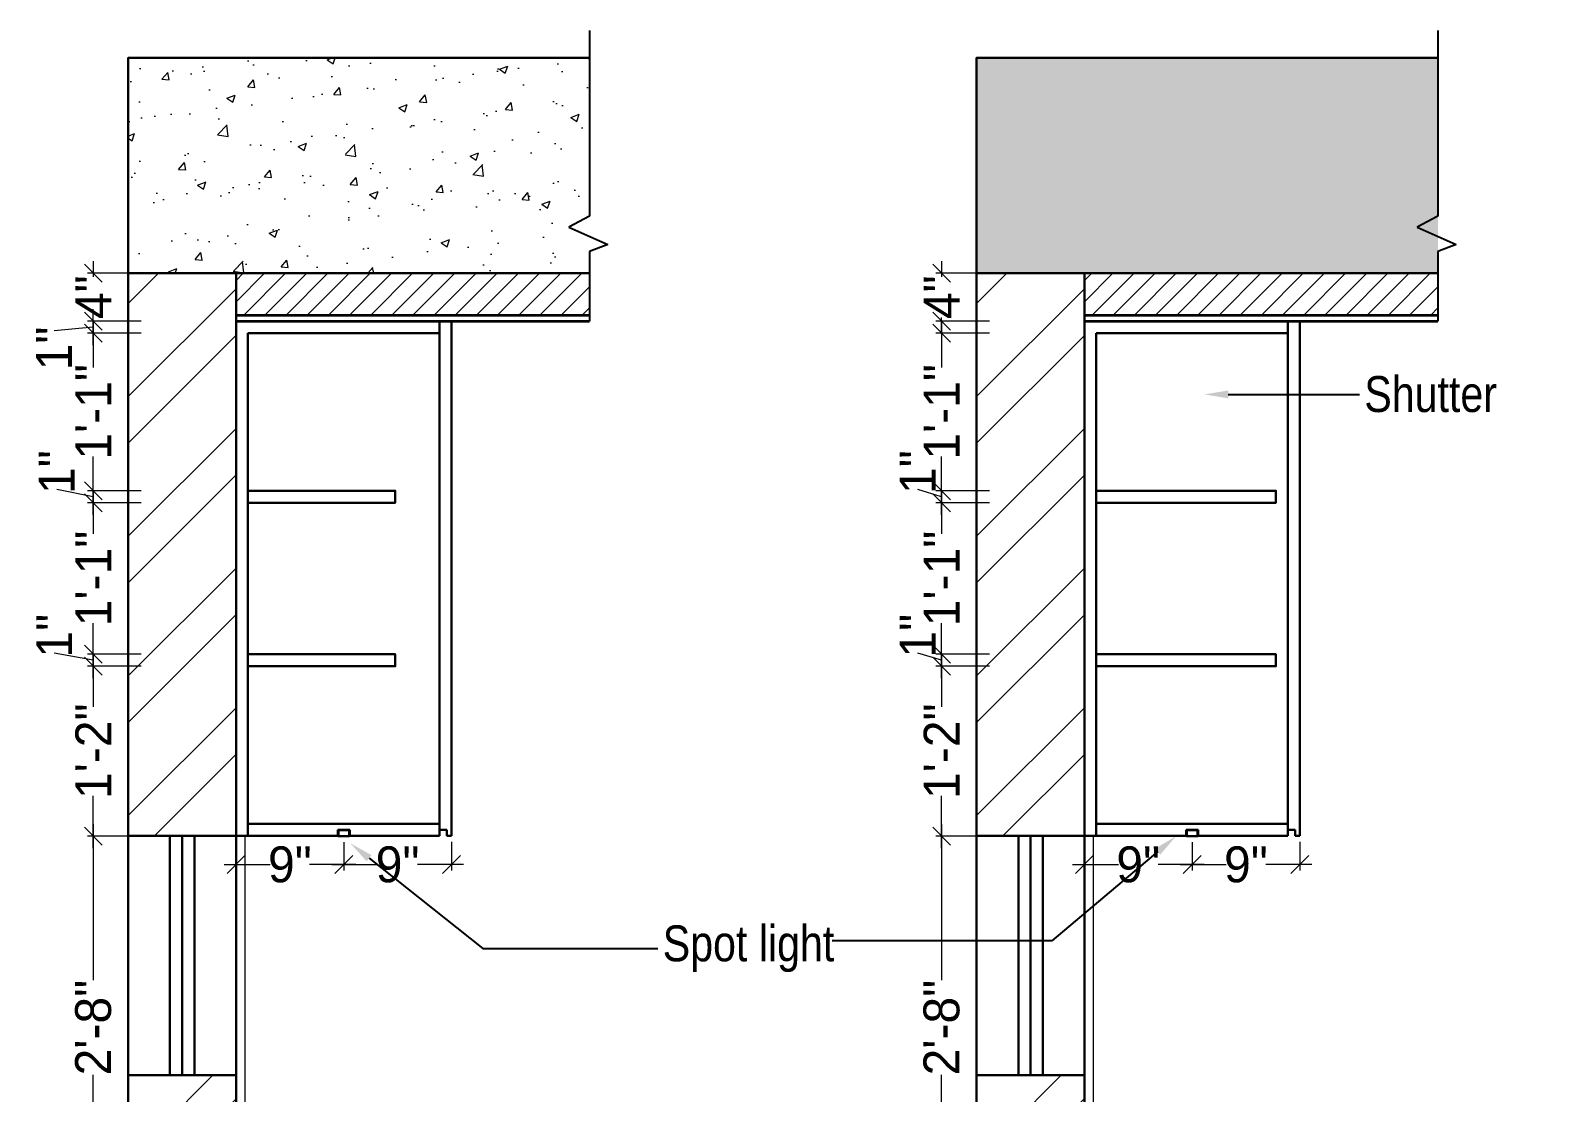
# Model space of a CAD drawing. Header units: millimetres. Extents: x 56222 to 3066687, y -650199 to -121287.
# Drawn here: x 139302.6 to 139429.8, y -185240.1 to -185151.4 of the extents above; entities that cross this region are included whole.
import ezdxf
from ezdxf import colors
from ezdxf.entities.mleader import LeaderData, LeaderLine
from ezdxf.math import Vec2, Vec3

# ---------------------------------------------------------------- set-up
doc = ezdxf.new("R2010")
doc.units = ezdxf.units.MM
doc.header["$MEASUREMENT"] = 0
doc.header["$PDMODE"] = 35
doc.linetypes.add('DASHED', pattern=[0.75, 0.5, -0.25])
doc.layers.get('Defpoints').update_dxf_attribs({"color": 220})
for name, color, linetype, lineweight in [('FURNITURE', 32, 'Continuous', 9), ('furniture dimensions', 1, 'DASHED', 0), ('GF FALSE CEILING', 6, 'Continuous', 35), ('hatch-wall', 8, 'Continuous', 9), ('SECTION ( SLAB PLine )', 104, 'Continuous', 30), ('Text', 7, 'Continuous', 15), ('wall', 7, 'Continuous', 30), ('XX~SLAB ( BEAM )~ ( DIM )', 7, 'Continuous', 9)]:
    doc.layers.add(name, color=color, linetype=linetype, lineweight=lineweight)
doc.styles.add('century g', font='GOTHIC.TTF')
doc.styles.add('style4', font='ARIALN.TTF')
doc.dimstyles.new('Archana', dxfattribs={"dimtxt": 2, "dimasz": 0.75, "dimexe": 0.5, "dimexo": 0.5, "dimgap": 0, "dimtad": 0, "dimzin": 0, "dimdsep": 46, "dimlunit": 4, "dimtxsty": 'century g', "dimblk": 'OBLIQUE', "dimcen": 0, "dimdle": 1, "dimclrd": 256, "dimclre": 256, "dimclrt": 256, "dimadec": 0, "dimazin": 0, "dimtfac": 1, "dimtofl": 0, "dimtmove": 1, "dimatfit": 3, "dimfxl": 1, "dimfxlon": 1, "dimtolj": 1, "dimtzin": 0, "dimlwd": -1, "dimlwe": -1, "dimarcsym": 0})

# ---------------------------------------------------------------- blocks, each defined once
blk = doc.blocks.new('_Oblique')
at = {"layer": 'wall', "color": 0, "lineweight": -2}
blk.add_line((-0.5, -0.5), (0.5, 0.5), dxfattribs=at)
blk = doc.blocks.new('*D635')
at = {"layer": 'Defpoints', "color": 0, "linetype": 'Continuous', "lineweight": 30, "transparency": 16777216}
for p in [(139328.76, -185218.72), (139337.76, -185218.69), (139328.76, -185221.09)]:
    blk.add_point(p, dxfattribs=at)
at = {"layer": 'furniture dimensions', "color": 5, "linetype": 'Continuous', "transparency": 16777216}
for p, q in [((139328.76, -185219.22), (139328.76, -185221.59)), ((139327.76, -185221.09), (139331.61, -185221.09)), ((139338.76, -185221.09), (139334.91, -185221.09))]:
    blk.add_line(p, q, dxfattribs=at)
at = {"layer": 'furniture dimensions', "color": 5, "linetype": 'ByBlock', "transparency": 16777216}
blk.add_line((139337.76, -185219.19), (139337.76, -185221.59), dxfattribs=at)
at = {"layer": 'furniture dimensions', "color": 5, "linetype": 'Continuous', "transparency": 16777216, "xscale": 1.5, "yscale": 1.5, "zscale": 1.5, "rotation": 180}
blk.add_blockref('_Oblique', (139328.76, -185221.09), dxfattribs=at)
at = {"layer": 'furniture dimensions', "color": 5, "linetype": 'Continuous', "transparency": 16777216, "xscale": 1.5, "yscale": 1.5, "zscale": 1.5}
blk.add_blockref('_Oblique', (139337.76, -185221.09), dxfattribs=at)
at = {"layer": 'furniture dimensions', "linetype": 'Continuous', "lineweight": 0, "transparency": 16777216, "insert": (139333.26, -185221.09), "char_height": 3, "attachment_point": 5, "style": 'century g'}
blk.add_mtext('\\A1;9"', dxfattribs=at)
blk = doc.blocks.new('*D636')
at = {"layer": 'Defpoints', "color": 0, "linetype": 'Continuous', "lineweight": 30, "transparency": 16777216}
for p in [(139319.76, -185218.72), (139328.76, -185218.72), (139319.76, -185221.09)]:
    blk.add_point(p, dxfattribs=at)
at = {"layer": 'furniture dimensions', "color": 5, "linetype": 'Continuous', "transparency": 16777216}
for p, q in [((139319.76, -185219.22), (139319.76, -185221.59)), ((139318.76, -185221.09), (139322.61, -185221.09)), ((139329.76, -185221.09), (139325.91, -185221.09))]:
    blk.add_line(p, q, dxfattribs=at)
at = {"layer": 'furniture dimensions', "color": 5, "linetype": 'ByBlock', "transparency": 16777216}
blk.add_line((139328.76, -185219.22), (139328.76, -185221.59), dxfattribs=at)
at = {"layer": 'furniture dimensions', "color": 5, "linetype": 'Continuous', "transparency": 16777216, "xscale": 1.5, "yscale": 1.5, "zscale": 1.5, "rotation": 180}
blk.add_blockref('_Oblique', (139319.76, -185221.09), dxfattribs=at)
at = {"layer": 'furniture dimensions', "color": 5, "linetype": 'Continuous', "transparency": 16777216, "xscale": 1.5, "yscale": 1.5, "zscale": 1.5}
blk.add_blockref('_Oblique', (139328.76, -185221.09), dxfattribs=at)
at = {"layer": 'furniture dimensions', "linetype": 'Continuous', "lineweight": 0, "transparency": 16777216, "insert": (139324.26, -185221.09), "char_height": 3, "attachment_point": 5, "style": 'century g'}
blk.add_mtext('\\A1;9"', dxfattribs=at)
blk = doc.blocks.new('*D602')
at = {"layer": 'Defpoints', "color": 0, "linetype": 'Continuous', "lineweight": 30, "transparency": 16777216}
for p in [(139307.84, -185218.72), (139319.76, -185218.72), (139319.76, -185250.69)]:
    blk.add_point(p, dxfattribs=at)
at = {"layer": 'furniture dimensions', "color": 5, "linetype": 'Continuous', "transparency": 16777216}
for p, q in [((139307.84, -185217.72), (139307.84, -185230.75)), ((139311.84, -185218.72), (139307.34, -185218.72)), ((139307.84, -185251.69), (139307.84, -185238.66))]:
    blk.add_line(p, q, dxfattribs=at)
at = {"layer": 'furniture dimensions', "color": 5, "linetype": 'ByBlock', "transparency": 16777216}
blk.add_line((139311.84, -185250.69), (139307.34, -185250.69), dxfattribs=at)
at = {"layer": 'furniture dimensions', "color": 5, "linetype": 'Continuous', "transparency": 16777216, "xscale": 1.5, "yscale": 1.5, "zscale": 1.5}
for p, rotation in [((139307.84, -185218.72), 90), ((139307.84, -185250.69), 270)]:
    blk.add_blockref('_Oblique', p, dxfattribs=dict(at, rotation=rotation))
at = {"layer": 'furniture dimensions', "linetype": 'Continuous', "lineweight": 0, "transparency": 16777216, "insert": (139307.84, -185234.71), "char_height": 3, "attachment_point": 5, "rotation": 90, "style": 'century g'}
blk.add_mtext('\\A1;2\'-8"', dxfattribs=at)
blk = doc.blocks.new('*D603')
at = {"layer": 'Defpoints', "color": 0, "linetype": 'Continuous', "lineweight": 30, "transparency": 16777216}
for p in [(139307.84, -185204.52), (139320.76, -185204.52), (139310.76, -185218.72)]:
    blk.add_point(p, dxfattribs=at)
at = {"layer": 'furniture dimensions', "color": 5, "linetype": 'Continuous', "transparency": 16777216}
for p, q in [((139307.84, -185203.52), (139307.84, -185207.9)), ((139311.84, -185204.52), (139307.34, -185204.52)), ((139307.84, -185219.72), (139307.84, -185215.34))]:
    blk.add_line(p, q, dxfattribs=at)
at = {"layer": 'furniture dimensions', "color": 5, "linetype": 'ByBlock', "transparency": 16777216}
blk.add_line((139310.26, -185218.72), (139307.34, -185218.72), dxfattribs=at)
at = {"layer": 'furniture dimensions', "color": 5, "linetype": 'Continuous', "transparency": 16777216, "xscale": 1.5, "yscale": 1.5, "zscale": 1.5}
for p, rotation in [((139307.84, -185204.52), 90), ((139307.84, -185218.72), 270)]:
    blk.add_blockref('_Oblique', p, dxfattribs=dict(at, rotation=rotation))
at = {"layer": 'furniture dimensions', "linetype": 'Continuous', "lineweight": 0, "transparency": 16777216, "insert": (139307.84, -185211.62), "char_height": 3, "attachment_point": 5, "rotation": 90, "style": 'century g'}
blk.add_mtext('\\A1;1\'-2"', dxfattribs=at)
blk = doc.blocks.new('*D604')
at = {"layer": 'Defpoints', "color": 0, "linetype": 'Continuous', "lineweight": 30, "transparency": 16777216}
for p in [(139307.84, -185203.52), (139320.76, -185203.52), (139320.76, -185204.52)]:
    blk.add_point(p, dxfattribs=at)
at = {"layer": 'furniture dimensions', "color": 5, "linetype": 'Continuous', "transparency": 16777216}
for p, q in [((139307.84, -185205.52), (139307.84, -185202.52)), ((139307.84, -185204.02), (139304.57, -185203.42)), ((139311.84, -185203.52), (139307.34, -185203.52))]:
    blk.add_line(p, q, dxfattribs=at)
at = {"layer": 'furniture dimensions', "color": 5, "linetype": 'ByBlock', "transparency": 16777216}
blk.add_line((139311.84, -185204.52), (139307.34, -185204.52), dxfattribs=at)
at = {"layer": 'furniture dimensions', "color": 5, "linetype": 'Continuous', "transparency": 16777216, "xscale": 1.5, "yscale": 1.5, "zscale": 1.5}
for p, rotation in [((139307.84, -185203.52), 90), ((139307.84, -185204.52), 270)]:
    blk.add_blockref('_Oblique', p, dxfattribs=dict(at, rotation=rotation))
at = {"layer": 'furniture dimensions', "linetype": 'Continuous', "lineweight": 0, "transparency": 16777216, "insert": (139304.57, -185201.97), "char_height": 3, "attachment_point": 5, "rotation": 90, "style": 'century g'}
blk.add_mtext('\\A1;1"', dxfattribs=at)
blk = doc.blocks.new('*D605')
at = {"layer": 'Defpoints', "color": 0, "linetype": 'Continuous', "lineweight": 30, "transparency": 16777216}
for p in [(139307.84, -185190.86), (139320.76, -185190.86), (139320.76, -185203.52)]:
    blk.add_point(p, dxfattribs=at)
at = {"layer": 'furniture dimensions', "color": 5, "linetype": 'Continuous', "transparency": 16777216}
for p, q in [((139307.84, -185189.86), (139307.84, -185193.47)), ((139311.84, -185190.86), (139307.34, -185190.86)), ((139307.84, -185204.52), (139307.84, -185200.91))]:
    blk.add_line(p, q, dxfattribs=at)
at = {"layer": 'furniture dimensions', "color": 5, "linetype": 'ByBlock', "transparency": 16777216}
blk.add_line((139311.84, -185203.52), (139307.34, -185203.52), dxfattribs=at)
at = {"layer": 'furniture dimensions', "color": 5, "linetype": 'Continuous', "transparency": 16777216, "xscale": 1.5, "yscale": 1.5, "zscale": 1.5}
for p, rotation in [((139307.84, -185190.86), 90), ((139307.84, -185203.52), 270)]:
    blk.add_blockref('_Oblique', p, dxfattribs=dict(at, rotation=rotation))
at = {"layer": 'furniture dimensions', "linetype": 'Continuous', "lineweight": 0, "transparency": 16777216, "insert": (139307.84, -185197.19), "char_height": 3, "attachment_point": 5, "rotation": 90, "style": 'century g'}
blk.add_mtext('\\A1;1\'-1"', dxfattribs=at)
blk = doc.blocks.new('*D606')
at = {"layer": 'Defpoints', "color": 0, "linetype": 'Continuous', "lineweight": 30, "transparency": 16777216}
for p in [(139307.84, -185171.69), (139319.76, -185171.69), (139319.76, -185175.69)]:
    blk.add_point(p, dxfattribs=at)
at = {"layer": 'furniture dimensions', "color": 5, "linetype": 'Continuous', "transparency": 16777216}
for p, q in [((139307.84, -185170.69), (139307.84, -185171.99)), ((139311.84, -185171.69), (139307.34, -185171.69)), ((139307.84, -185176.69), (139307.84, -185175.39))]:
    blk.add_line(p, q, dxfattribs=at)
at = {"layer": 'furniture dimensions', "color": 5, "linetype": 'ByBlock', "transparency": 16777216}
blk.add_line((139311.84, -185175.69), (139307.34, -185175.69), dxfattribs=at)
at = {"layer": 'furniture dimensions', "color": 5, "linetype": 'Continuous', "transparency": 16777216, "xscale": 1.5, "yscale": 1.5, "zscale": 1.5}
for p, rotation in [((139307.84, -185171.69), 90), ((139307.84, -185175.69), 270)]:
    blk.add_blockref('_Oblique', p, dxfattribs=dict(at, rotation=rotation))
at = {"layer": 'furniture dimensions', "linetype": 'Continuous', "lineweight": 0, "transparency": 16777216, "insert": (139307.84, -185173.69), "char_height": 3, "attachment_point": 5, "rotation": 90, "style": 'century g'}
blk.add_mtext('\\A1;4"', dxfattribs=at)
blk = doc.blocks.new('*D585')
at = {"layer": 'Defpoints', "color": 0, "linetype": 'Continuous', "lineweight": 30, "transparency": 16777216}
for p in [(139399.63, -185218.72), (139408.63, -185218.69), (139399.63, -185221.09)]:
    blk.add_point(p, dxfattribs=at)
at = {"layer": 'furniture dimensions', "color": 5, "linetype": 'Continuous', "transparency": 16777216}
for p, q in [((139399.63, -185219.22), (139399.63, -185221.59)), ((139398.63, -185221.09), (139402.48, -185221.09)), ((139409.63, -185221.09), (139405.79, -185221.09))]:
    blk.add_line(p, q, dxfattribs=at)
at = {"layer": 'furniture dimensions', "color": 5, "linetype": 'ByBlock', "transparency": 16777216}
blk.add_line((139408.63, -185219.19), (139408.63, -185221.59), dxfattribs=at)
at = {"layer": 'furniture dimensions', "color": 5, "linetype": 'Continuous', "transparency": 16777216, "xscale": 1.5, "yscale": 1.5, "zscale": 1.5, "rotation": 180}
blk.add_blockref('_Oblique', (139399.63, -185221.09), dxfattribs=at)
at = {"layer": 'furniture dimensions', "color": 5, "linetype": 'Continuous', "transparency": 16777216, "xscale": 1.5, "yscale": 1.5, "zscale": 1.5}
blk.add_blockref('_Oblique', (139408.63, -185221.09), dxfattribs=at)
at = {"layer": 'furniture dimensions', "linetype": 'Continuous', "lineweight": 0, "transparency": 16777216, "insert": (139404.13, -185221.09), "char_height": 3, "attachment_point": 5, "style": 'century g'}
blk.add_mtext('\\A1;9"', dxfattribs=at)
blk = doc.blocks.new('*D586')
at = {"layer": 'Defpoints', "color": 0, "linetype": 'Continuous', "lineweight": 30, "transparency": 16777216}
for p in [(139390.63, -185218.72), (139399.63, -185218.72), (139390.63, -185221.09)]:
    blk.add_point(p, dxfattribs=at)
at = {"layer": 'furniture dimensions', "color": 5, "linetype": 'Continuous', "transparency": 16777216}
for p, q in [((139390.63, -185219.22), (139390.63, -185221.59)), ((139389.63, -185221.09), (139393.48, -185221.09)), ((139400.63, -185221.09), (139396.79, -185221.09))]:
    blk.add_line(p, q, dxfattribs=at)
at = {"layer": 'furniture dimensions', "color": 5, "linetype": 'ByBlock', "transparency": 16777216}
blk.add_line((139399.63, -185219.22), (139399.63, -185221.59), dxfattribs=at)
at = {"layer": 'furniture dimensions', "color": 5, "linetype": 'Continuous', "transparency": 16777216, "xscale": 1.5, "yscale": 1.5, "zscale": 1.5, "rotation": 180}
blk.add_blockref('_Oblique', (139390.63, -185221.09), dxfattribs=at)
at = {"layer": 'furniture dimensions', "color": 5, "linetype": 'Continuous', "transparency": 16777216, "xscale": 1.5, "yscale": 1.5, "zscale": 1.5}
blk.add_blockref('_Oblique', (139399.63, -185221.09), dxfattribs=at)
at = {"layer": 'furniture dimensions', "linetype": 'Continuous', "lineweight": 0, "transparency": 16777216, "insert": (139395.13, -185221.09), "char_height": 3, "attachment_point": 5, "style": 'century g'}
blk.add_mtext('\\A1;9"', dxfattribs=at)
blk = doc.blocks.new('*D589')
at = {"layer": 'Defpoints', "color": 0, "linetype": 'Continuous', "lineweight": 30, "transparency": 16777216}
for p in [(139378.71, -185218.72), (139390.63, -185218.72), (139390.63, -185250.69)]:
    blk.add_point(p, dxfattribs=at)
at = {"layer": 'furniture dimensions', "color": 5, "linetype": 'Continuous', "transparency": 16777216}
for p, q in [((139378.71, -185217.72), (139378.71, -185230.75)), ((139382.71, -185218.72), (139378.21, -185218.72)), ((139378.71, -185251.69), (139378.71, -185238.66))]:
    blk.add_line(p, q, dxfattribs=at)
at = {"layer": 'furniture dimensions', "color": 5, "linetype": 'ByBlock', "transparency": 16777216}
blk.add_line((139382.71, -185250.69), (139378.21, -185250.69), dxfattribs=at)
at = {"layer": 'furniture dimensions', "color": 5, "linetype": 'Continuous', "transparency": 16777216, "xscale": 1.5, "yscale": 1.5, "zscale": 1.5}
for p, rotation in [((139378.71, -185218.72), 90), ((139378.71, -185250.69), 270)]:
    blk.add_blockref('_Oblique', p, dxfattribs=dict(at, rotation=rotation))
at = {"layer": 'furniture dimensions', "linetype": 'Continuous', "lineweight": 0, "transparency": 16777216, "insert": (139378.71, -185234.71), "char_height": 3, "attachment_point": 5, "rotation": 90, "style": 'century g'}
blk.add_mtext('\\A1;2\'-8"', dxfattribs=at)
blk = doc.blocks.new('*D590')
at = {"layer": 'Defpoints', "color": 0, "linetype": 'Continuous', "lineweight": 30, "transparency": 16777216}
for p in [(139378.71, -185204.52), (139391.63, -185204.52), (139381.63, -185218.72)]:
    blk.add_point(p, dxfattribs=at)
at = {"layer": 'furniture dimensions', "color": 5, "linetype": 'Continuous', "transparency": 16777216}
for p, q in [((139378.71, -185203.52), (139378.71, -185207.9)), ((139382.71, -185204.52), (139378.21, -185204.52)), ((139378.71, -185219.72), (139378.71, -185215.34))]:
    blk.add_line(p, q, dxfattribs=at)
at = {"layer": 'furniture dimensions', "color": 5, "linetype": 'ByBlock', "transparency": 16777216}
blk.add_line((139381.13, -185218.72), (139378.21, -185218.72), dxfattribs=at)
at = {"layer": 'furniture dimensions', "color": 5, "linetype": 'Continuous', "transparency": 16777216, "xscale": 1.5, "yscale": 1.5, "zscale": 1.5}
for p, rotation in [((139378.71, -185204.52), 90), ((139378.71, -185218.72), 270)]:
    blk.add_blockref('_Oblique', p, dxfattribs=dict(at, rotation=rotation))
at = {"layer": 'furniture dimensions', "linetype": 'Continuous', "lineweight": 0, "transparency": 16777216, "insert": (139378.71, -185211.62), "char_height": 3, "attachment_point": 5, "rotation": 90, "style": 'century g'}
blk.add_mtext('\\A1;1\'-2"', dxfattribs=at)
blk = doc.blocks.new('*D591')
at = {"layer": 'Defpoints', "color": 0, "linetype": 'Continuous', "lineweight": 30, "transparency": 16777216}
for p in [(139378.71, -185203.52), (139391.63, -185203.52), (139391.63, -185204.52)]:
    blk.add_point(p, dxfattribs=at)
at = {"layer": 'furniture dimensions', "color": 5, "linetype": 'Continuous', "transparency": 16777216}
for p, q in [((139378.71, -185205.52), (139378.71, -185202.52)), ((139378.71, -185204.02), (139376.71, -185203.42)), ((139382.71, -185203.52), (139378.21, -185203.52))]:
    blk.add_line(p, q, dxfattribs=at)
at = {"layer": 'furniture dimensions', "color": 5, "linetype": 'ByBlock', "transparency": 16777216}
blk.add_line((139382.71, -185204.52), (139378.21, -185204.52), dxfattribs=at)
at = {"layer": 'furniture dimensions', "color": 5, "linetype": 'Continuous', "transparency": 16777216, "xscale": 1.5, "yscale": 1.5, "zscale": 1.5}
for p, rotation in [((139378.71, -185203.52), 90), ((139378.71, -185204.52), 270)]:
    blk.add_blockref('_Oblique', p, dxfattribs=dict(at, rotation=rotation))
at = {"layer": 'furniture dimensions', "linetype": 'Continuous', "lineweight": 0, "transparency": 16777216, "insert": (139376.71, -185201.97), "char_height": 3, "attachment_point": 5, "rotation": 90, "style": 'century g'}
blk.add_mtext('\\A1;1"', dxfattribs=at)
blk = doc.blocks.new('*D592')
at = {"layer": 'Defpoints', "color": 0, "linetype": 'Continuous', "lineweight": 30, "transparency": 16777216}
for p in [(139378.71, -185190.86), (139391.63, -185190.86), (139391.63, -185203.52)]:
    blk.add_point(p, dxfattribs=at)
at = {"layer": 'furniture dimensions', "color": 5, "linetype": 'Continuous', "transparency": 16777216}
for p, q in [((139378.71, -185189.86), (139378.71, -185193.47)), ((139382.71, -185190.86), (139378.21, -185190.86)), ((139378.71, -185204.52), (139378.71, -185200.91))]:
    blk.add_line(p, q, dxfattribs=at)
at = {"layer": 'furniture dimensions', "color": 5, "linetype": 'ByBlock', "transparency": 16777216}
blk.add_line((139382.71, -185203.52), (139378.21, -185203.52), dxfattribs=at)
at = {"layer": 'furniture dimensions', "color": 5, "linetype": 'Continuous', "transparency": 16777216, "xscale": 1.5, "yscale": 1.5, "zscale": 1.5}
for p, rotation in [((139378.71, -185190.86), 90), ((139378.71, -185203.52), 270)]:
    blk.add_blockref('_Oblique', p, dxfattribs=dict(at, rotation=rotation))
at = {"layer": 'furniture dimensions', "linetype": 'Continuous', "lineweight": 0, "transparency": 16777216, "insert": (139378.71, -185197.19), "char_height": 3, "attachment_point": 5, "rotation": 90, "style": 'century g'}
blk.add_mtext('\\A1;1\'-1"', dxfattribs=at)
blk = doc.blocks.new('*D593')
at = {"layer": 'Defpoints', "color": 0, "linetype": 'Continuous', "lineweight": 30, "transparency": 16777216}
for p in [(139378.71, -185171.69), (139390.63, -185171.69), (139390.63, -185175.69)]:
    blk.add_point(p, dxfattribs=at)
at = {"layer": 'furniture dimensions', "color": 5, "linetype": 'Continuous', "transparency": 16777216}
for p, q in [((139378.71, -185170.69), (139378.71, -185171.99)), ((139382.71, -185171.69), (139378.21, -185171.69)), ((139378.71, -185176.69), (139378.71, -185175.39))]:
    blk.add_line(p, q, dxfattribs=at)
at = {"layer": 'furniture dimensions', "color": 5, "linetype": 'ByBlock', "transparency": 16777216}
blk.add_line((139382.71, -185175.69), (139378.21, -185175.69), dxfattribs=at)
at = {"layer": 'furniture dimensions', "color": 5, "linetype": 'Continuous', "transparency": 16777216, "xscale": 1.5, "yscale": 1.5, "zscale": 1.5}
for p, rotation in [((139378.71, -185171.69), 90), ((139378.71, -185175.69), 270)]:
    blk.add_blockref('_Oblique', p, dxfattribs=dict(at, rotation=rotation))
at = {"layer": 'furniture dimensions', "linetype": 'Continuous', "lineweight": 0, "transparency": 16777216, "insert": (139378.71, -185173.69), "char_height": 3, "attachment_point": 5, "rotation": 90, "style": 'century g'}
blk.add_mtext('\\A1;4"', dxfattribs=at)
blk = doc.blocks.new('*D574')
at = {"layer": 'Defpoints', "color": 0, "linetype": 'Continuous', "lineweight": 30, "transparency": 16777216}
for p in [(139307.84, -185189.86), (139320.76, -185189.86), (139320.76, -185190.86)]:
    blk.add_point(p, dxfattribs=at)
at = {"layer": 'furniture dimensions', "color": 5, "linetype": 'Continuous', "transparency": 16777216}
for p, q in [((139307.84, -185191.86), (139307.84, -185188.86)), ((139307.84, -185190.36), (139304.78, -185189.76)), ((139311.84, -185189.86), (139307.34, -185189.86))]:
    blk.add_line(p, q, dxfattribs=at)
at = {"layer": 'furniture dimensions', "color": 5, "linetype": 'ByBlock', "transparency": 16777216}
blk.add_line((139311.84, -185190.86), (139307.34, -185190.86), dxfattribs=at)
at = {"layer": 'furniture dimensions', "color": 5, "linetype": 'Continuous', "transparency": 16777216, "xscale": 1.5, "yscale": 1.5, "zscale": 1.5}
for p, rotation in [((139307.84, -185189.86), 90), ((139307.84, -185190.86), 270)]:
    blk.add_blockref('_Oblique', p, dxfattribs=dict(at, rotation=rotation))
at = {"layer": 'furniture dimensions', "linetype": 'Continuous', "lineweight": 0, "transparency": 16777216, "insert": (139304.78, -185188.3), "char_height": 3, "attachment_point": 5, "rotation": 90, "style": 'century g'}
blk.add_mtext('\\A1;1"', dxfattribs=at)
blk = doc.blocks.new('*D575')
at = {"layer": 'Defpoints', "color": 0, "linetype": 'Continuous', "lineweight": 30, "transparency": 16777216}
for p in [(139307.84, -185176.69), (139320.76, -185176.69), (139320.76, -185189.86)]:
    blk.add_point(p, dxfattribs=at)
at = {"layer": 'furniture dimensions', "color": 5, "linetype": 'Continuous', "transparency": 16777216}
for p, q in [((139307.84, -185175.69), (139307.84, -185179.55)), ((139311.84, -185176.69), (139307.34, -185176.69)), ((139307.84, -185190.86), (139307.84, -185186.99))]:
    blk.add_line(p, q, dxfattribs=at)
at = {"layer": 'furniture dimensions', "color": 5, "linetype": 'ByBlock', "transparency": 16777216}
blk.add_line((139311.84, -185189.86), (139307.34, -185189.86), dxfattribs=at)
at = {"layer": 'furniture dimensions', "color": 5, "linetype": 'Continuous', "transparency": 16777216, "xscale": 1.5, "yscale": 1.5, "zscale": 1.5}
for p, rotation in [((139307.84, -185176.69), 90), ((139307.84, -185189.86), 270)]:
    blk.add_blockref('_Oblique', p, dxfattribs=dict(at, rotation=rotation))
at = {"layer": 'furniture dimensions', "linetype": 'Continuous', "lineweight": 0, "transparency": 16777216, "insert": (139307.84, -185183.27), "char_height": 3, "attachment_point": 5, "rotation": 90, "style": 'century g'}
blk.add_mtext('\\A1;1\'-1"', dxfattribs=at)
blk = doc.blocks.new('*D576')
at = {"layer": 'Defpoints', "color": 0, "linetype": 'Continuous', "lineweight": 30, "transparency": 16777216}
for p in [(139307.84, -185175.69), (139320.76, -185175.69), (139320.76, -185176.69)]:
    blk.add_point(p, dxfattribs=at)
at = {"layer": 'furniture dimensions', "color": 5, "linetype": 'Continuous', "transparency": 16777216}
for p, q in [((139307.84, -185177.69), (139307.84, -185174.69)), ((139307.84, -185176.19), (139304.56, -185176.51)), ((139311.84, -185175.69), (139307.34, -185175.69))]:
    blk.add_line(p, q, dxfattribs=at)
at = {"layer": 'furniture dimensions', "color": 5, "linetype": 'ByBlock', "transparency": 16777216}
blk.add_line((139311.84, -185176.69), (139307.34, -185176.69), dxfattribs=at)
at = {"layer": 'furniture dimensions', "color": 5, "linetype": 'Continuous', "transparency": 16777216, "xscale": 1.5, "yscale": 1.5, "zscale": 1.5}
for p, rotation in [((139307.84, -185175.69), 90), ((139307.84, -185176.69), 270)]:
    blk.add_blockref('_Oblique', p, dxfattribs=dict(at, rotation=rotation))
at = {"layer": 'furniture dimensions', "linetype": 'Continuous', "lineweight": 0, "transparency": 16777216, "insert": (139304.56, -185177.97), "char_height": 3, "attachment_point": 5, "rotation": 90, "style": 'century g'}
blk.add_mtext('\\A1;1"', dxfattribs=at)
blk = doc.blocks.new('*D678')
at = {"layer": 'Defpoints', "color": 0, "linetype": 'Continuous', "lineweight": 30, "transparency": 16777216}
for p in [(139378.71, -185189.86), (139391.63, -185189.86), (139391.63, -185190.86)]:
    blk.add_point(p, dxfattribs=at)
at = {"layer": 'furniture dimensions', "color": 5, "linetype": 'Continuous', "transparency": 16777216}
for p, q in [((139378.71, -185191.86), (139378.71, -185188.86)), ((139378.71, -185190.36), (139376.71, -185189.76)), ((139382.71, -185189.86), (139378.21, -185189.86))]:
    blk.add_line(p, q, dxfattribs=at)
at = {"layer": 'furniture dimensions', "color": 5, "linetype": 'ByBlock', "transparency": 16777216}
blk.add_line((139382.71, -185190.86), (139378.21, -185190.86), dxfattribs=at)
at = {"layer": 'furniture dimensions', "color": 5, "linetype": 'Continuous', "transparency": 16777216, "xscale": 1.5, "yscale": 1.5, "zscale": 1.5}
for p, rotation in [((139378.71, -185189.86), 90), ((139378.71, -185190.86), 270)]:
    blk.add_blockref('_Oblique', p, dxfattribs=dict(at, rotation=rotation))
at = {"layer": 'furniture dimensions', "linetype": 'Continuous', "lineweight": 0, "transparency": 16777216, "insert": (139376.71, -185188.3), "char_height": 3, "attachment_point": 5, "rotation": 90, "style": 'century g'}
blk.add_mtext('\\A1;1"', dxfattribs=at)
blk = doc.blocks.new('*D679')
at = {"layer": 'Defpoints', "color": 0, "linetype": 'Continuous', "lineweight": 30, "transparency": 16777216}
for p in [(139378.71, -185176.69), (139391.63, -185176.69, 0.13), (139391.63, -185189.86, 0.13)]:
    blk.add_point(p, dxfattribs=at)
at = {"layer": 'furniture dimensions', "color": 5, "linetype": 'Continuous', "transparency": 16777216}
for p, q in [((139378.71, -185175.69), (139378.71, -185179.55)), ((139382.71, -185176.69), (139378.21, -185176.69)), ((139378.71, -185190.86), (139378.71, -185186.99))]:
    blk.add_line(p, q, dxfattribs=at)
at = {"layer": 'furniture dimensions', "color": 5, "linetype": 'ByBlock', "transparency": 16777216}
blk.add_line((139382.71, -185189.86), (139378.21, -185189.86), dxfattribs=at)
at = {"layer": 'furniture dimensions', "color": 5, "linetype": 'Continuous', "transparency": 16777216, "xscale": 1.5, "yscale": 1.5, "zscale": 1.5}
for p, rotation in [((139378.71, -185176.69), 90), ((139378.71, -185189.86), 270)]:
    blk.add_blockref('_Oblique', p, dxfattribs=dict(at, rotation=rotation))
at = {"layer": 'furniture dimensions', "linetype": 'Continuous', "lineweight": 0, "transparency": 16777216, "insert": (139378.71, -185183.27), "char_height": 3, "attachment_point": 5, "rotation": 90, "style": 'century g'}
blk.add_mtext('\\A1;1\'-1"', dxfattribs=at)

msp = doc.modelspace()

# ---------------------------------------------------------------- hatches: boundary and pattern name
at = {"layer": 'FURNITURE', "lineweight": 20, "true_color": 0x636466}
h = msp.add_hatch(dxfattribs=at)
h.set_pattern_fill('AR-CONC', color=251)
h.set_pattern_definition([(50, (9890.731, -203708.4), (7.17260183, -0.62752135), [0.75, -8.25]), (355, (9890.731, -203708.4), (-1.38751334, 7.52192134), [0.6, -6.6]), (100.4514445, (9891.3286, -203708.452), (5.78508847, 6.8943999), [0.6374019, -7.0114211]), (46.1842, (9890.731, -203706.4), (10.6724133, -1.6551928), [1.125, -12.375]), (96.6356355, (9891.62, -203706.538), (9.34661946, 9.741186), [0.9561034, -10.5171376]), (351.184164, (9890.731, -203706.4), (9.34661945, 9.741186), [0.9, -9.9]), (21, (9891.731, -203706.9), (5.96907052, -4.0261889), [0.75, -8.25]), (326, (9891.731, -203706.9), (2.4331533, 7.25150045), [0.6, -6.6]), (71.451445, (9892.228, -203707.2355), (8.40222377, 3.22531153), [0.6374019, -7.0114211]), (37.5, (9890.731, -203708.4), (0.121598553, 3.32893854), [0, -6.52, 0, -6.7, 0, -6.625]), (7.5, (9890.731, -203708.4), (2.63069537, 3.94411712), [0, -3.82, 0, -6.37, 0, -2.525]), (327.5, (9888.501, -203708.4), (5.33822436, -0.22554872), [0, -2.5, 0, -7.8, 0, -10.35]), (317.5, (9887.501, -203708.4), (5.8318617, 1.00104982), [0, -3.25, 0, -5.18, 0, -7.35])])
h.paths.add_polyline_path([(139468.28, -185185.69), (139463.76, -185185.69), (139463.76, -185185.72)])
h.paths.add_polyline_path([(139349.31, -185171.69), (139349.32, -185153.69), (139310.76, -185153.69), (139310.76, -185171.69), (139319.76, -185171.69), (139319.74, -185171.69)])
h = msp.add_hatch(dxfattribs=at)
h.set_pattern_fill('AR-CONC', color=251)
h.set_pattern_definition([(50, (9968.24, -203708.4), (7.17260183, -0.62752135), [0.75, -8.25]), (355, (9968.24, -203708.4), (-1.38751334, 7.52192134), [0.6, -6.6]), (100.4514445, (9968.838, -203708.452), (5.78508847, 6.8943999), [0.6374019, -7.0114211]), (46.1842, (9968.24, -203706.4), (10.6724133, -1.6551928), [1.125, -12.375]), (96.6356355, (9969.129, -203706.538), (9.34661946, 9.741186), [0.9561034, -10.5171376]), (351.184164, (9968.24, -203706.4), (9.34661945, 9.741186), [0.9, -9.9]), (21, (9969.24, -203706.9), (5.96907052, -4.0261889), [0.75, -8.25]), (326, (9969.24, -203706.9), (2.4331533, 7.25150045), [0.6, -6.6]), (71.451445, (9969.7375, -203707.2355), (8.40222377, 3.22531153), [0.6374019, -7.0114211]), (37.5, (9968.24, -203708.4), (0.121598553, 3.32893854), [0, -6.52, 0, -6.7, 0, -6.625]), (7.5, (9968.24, -203708.4), (2.63069537, 3.94411712), [0, -3.82, 0, -6.37, 0, -2.525]), (327.5, (9966.01, -203708.4), (5.33822436, -0.22554872), [0, -2.5, 0, -7.8, 0, -10.35]), (317.5, (9965.01, -203708.4), (5.8318617, 1.00104982), [0, -3.25, 0, -5.18, 0, -7.35])])
h.paths.add_polyline_path([(139545.79, -185185.69), (139541.27, -185185.69), (139541.27, -185185.72)])
h.paths.add_polyline_path([(139420.16, -185171.69), (139420.17, -185153.69), (139381.63, -185153.69), (139381.63, -185171.69), (139397.27, -185171.69), (139397.25, -185171.69)])
at = {"layer": 'GF FALSE CEILING', "lineweight": 9}
h = msp.add_hatch(dxfattribs=at)
h.set_pattern_fill('ANSI31', color=256, scale=10)
h.set_pattern_definition([(45, (11081.0224, -202101.8209), (-0.883883476, 0.883883476), [])])
h.paths.add_polyline_path([(139349.29, -185171.69), (139319.76, -185171.69), (139319.76, -185175.19), (139349.29, -185175.19)])
h = msp.add_hatch(dxfattribs=at)
h.set_pattern_fill('ANSI31', color=256, scale=10)
h.set_pattern_definition([(45, (11151.8979, -202101.8209), (-0.883883476, 0.883883476), [])])
h.paths.add_polyline_path([(139420.17, -185171.69), (139390.63, -185171.69), (139390.63, -185175.19), (139420.17, -185175.19)])
at = {"layer": 'hatch-wall', "lineweight": 0}
h = msp.add_hatch(dxfattribs=at)
h.set_pattern_fill('ANSI32', color=256, scale=22)
h.set_pattern_definition([(45, (-986.787, -522.953), (-5.83363094, 5.83363094), []), (45, (-982.898, -522.953), (-5.83363094, 5.83363094), [])])
h.paths.add_polyline_path([(139319.76, -185171.69), (139310.76, -185171.69), (139310.76, -185218.69), (139319.76, -185218.69)])
h = msp.add_hatch(dxfattribs=at)
h.set_pattern_fill('ANSI32', color=256, scale=22)
h.set_pattern_definition([(45, (-915.912, -522.953), (-5.83363094, 5.83363094), []), (45, (-912.023, -522.953), (-5.83363094, 5.83363094), [])])
h.paths.add_polyline_path([(139390.63, -185171.69), (139381.63, -185171.69), (139381.63, -185218.69), (139390.63, -185218.69)])
at = {"layer": 'hatch-wall'}
h = msp.add_hatch(dxfattribs=at)
h.set_pattern_fill('ANSI32', color=256, scale=22)
h.set_pattern_definition([(45, (11081.0224, -202099.812), (-5.83363094, 5.83363094), []), (45, (11084.9115, -202099.812), (-5.83363094, 5.83363094), [])])
h.paths.add_polyline_path([(139319.73, -185238.69), (139310.73, -185238.69), (139310.76, -185282.69), (139319.76, -185282.69)])
h = msp.add_hatch(dxfattribs=at)
h.set_pattern_fill('ANSI32', color=256, scale=22)
h.set_pattern_definition([(45, (11151.898, -202099.812), (-5.83363094, 5.83363094), []), (45, (11155.787, -202099.812), (-5.83363094, 5.83363094), [])])
h.paths.add_polyline_path([(139390.61, -185238.69), (139381.61, -185238.69), (139381.63, -185282.69), (139390.63, -185282.69)])

# ---------------------------------------------------------------- linework, layer by layer
at = {"layer": 'FURNITURE', "linetype": 'ByBlock', "lineweight": -3}
for p, q in [((139349.29, -185151.41, 0.13), (139349.29, -185166.93, 0.13)), ((139420.17, -185151.41, 0.13), (139420.17, -185166.93, 0.13)), ((139349.29, -185166.93, 0.13), (139347.57, -185167.84, 0.13)), ((139420.17, -185166.93, 0.13), (139418.44, -185167.84, 0.13)), ((139347.57, -185167.84, 0.13), (139350.81, -185169.3, 0.13)), ((139418.44, -185167.84, 0.13), (139421.68, -185169.3, 0.13)), ((139350.81, -185169.3, 0.13), (139349.29, -185169.88, 0.13)), ((139349.29, -185169.88, 0.13), (139349.29, -185175.69, 0.13)), ((139421.68, -185169.3, 0.13), (139420.17, -185169.88, 0.13)), ((139420.17, -185169.88, 0.13), (139420.17, -185175.69, 0.13)), ((139319.76, -185176.69, 0.13), (139319.76, -185180.7, 0.13)), ((139390.63, -185176.69, 0.13), (139390.63, -185180.7, 0.13))]:
    msp.add_line(p, q, dxfattribs=at)
at = {"layer": 'FURNITURE', "lineweight": 30}
for p, q in [((139337.76, -185175.69, 0.13), (139319.76, -185175.69, 0.13)), ((139336.76, -185175.69, 0.13), (139336.76, -185218.69, 0.13)), ((139337.76, -185218.69, 0.13), (139337.76, -185175.69, 0.13)), ((139408.63, -185175.69, 0.13), (139390.63, -185175.69, 0.13)), ((139407.63, -185175.69, 0.13), (139407.63, -185218.69, 0.13)), ((139408.63, -185218.69, 0.13), (139408.63, -185175.69, 0.13)), ((139320.76, -185176.69, 0.13), (139320.76, -185218.69, 0.13)), ((139336.76, -185176.69, 0.13), (139320.76, -185176.69, 0.13)), ((139391.63, -185176.69, 0.13), (139391.63, -185218.69, 0.13)), ((139407.63, -185176.69, 0.13), (139391.63, -185176.69, 0.13)), ((139336.76, -185217.69, 0.13), (139320.76, -185217.69, 0.13)), ((139329.26, -185218.19, 0.13), (139328.26, -185218.19, 0.13)), ((139328.26, -185218.19, 0.13), (139328.26, -185218.69, 0.13)), ((139329.26, -185218.19, 0.13), (139329.26, -185218.69, 0.13)), ((139336.76, -185218.19, 0.13), (139336.76, -185218.19, 0.13)), ((139336.76, -185218.19, 0.13), (139336.76, -185218.19, 0.13)), ((139336.76, -185218.19, 0.13), (139337.38, -185218.19, 0.13)), ((139337.38, -185218.69, 0.13), (139337.38, -185218.19, 0.13)), ((139407.63, -185217.69, 0.13), (139391.63, -185217.69, 0.13)), ((139400.13, -185218.19, 0.13), (139399.13, -185218.19, 0.13)), ((139399.13, -185218.19, 0.13), (139399.13, -185218.69, 0.13)), ((139400.13, -185218.19, 0.13), (139400.13, -185218.69, 0.13)), ((139407.63, -185218.19, 0.13), (139407.63, -185218.19, 0.13)), ((139407.63, -185218.19, 0.13), (139407.63, -185218.19, 0.13)), ((139407.63, -185218.19, 0.13), (139408.25, -185218.19, 0.13)), ((139408.25, -185218.69, 0.13), (139408.25, -185218.19, 0.13)), ((139328.26, -185218.69, 0.13), (139319.76, -185218.69, 0.13)), ((139336.76, -185218.69, 0.13), (139329.26, -185218.69, 0.13)), ((139337.76, -185218.69, 0.13), (139337.38, -185218.69, 0.13)), ((139399.13, -185218.69, 0.13), (139390.63, -185218.69, 0.13)), ((139407.63, -185218.69, 0.13), (139400.13, -185218.69, 0.13)), ((139408.63, -185218.69, 0.13), (139408.25, -185218.69, 0.13))]:
    msp.add_line(p, q, dxfattribs=at)
at = {"layer": 'FURNITURE'}
for p, q in [((139319.76, -185178.69, 0.13), (139319.76, -185216.69, 0.13)), ((139390.63, -185178.69, 0.13), (139390.63, -185216.69, 0.13))]:
    msp.add_line(p, q, dxfattribs=at)
at = {"layer": 'FURNITURE', "lineweight": 30, "elevation": 0.13}
for points in [[(139320.76, -185190.86), (139333.06, -185190.86), (139333.06, -185189.86), (139320.76, -185189.86)], [(139391.63, -185190.86), (139406.63, -185190.86), (139406.63, -185189.86), (139391.63, -185189.86)], [(139320.76, -185204.52), (139333.06, -185204.52), (139333.06, -185203.52), (139320.76, -185203.52)], [(139391.63, -185204.52), (139406.63, -185204.52), (139406.63, -185203.52), (139391.63, -185203.52)]]:
    msp.add_lwpolyline(points, close=True, dxfattribs=at)
at = {"layer": 'FURNITURE', "color": 3, "lineweight": 30, "elevation": 0.13}
for points in [[(139329.21, -185218.22), (139328.31, -185218.22), (139328.31, -185218.72), (139329.21, -185218.72)], [(139400.09, -185218.22), (139399.18, -185218.22), (139399.18, -185218.72), (139400.09, -185218.72)]]:
    msp.add_lwpolyline(points, close=True, dxfattribs=at)
at = {"layer": 'GF FALSE CEILING'}
for p, q in [((139319.76, -185175.19, 0.13), (139349.29, -185175.19, 0.13)), ((139319.76, -185175.69, 0.13), (139349.29, -185175.69, 0.13)), ((139390.63, -185175.19, 0.13), (139420.17, -185175.19, 0.13)), ((139390.63, -185175.69, 0.13), (139420.17, -185175.69, 0.13))]:
    msp.add_line(p, q, dxfattribs=at)
at = {"layer": 'SECTION ( SLAB PLine )', "color": 1, "elevation": 0.13}
for points in [[(139349.29, -185153.69), (139310.76, -185153.69), (139310.76, -185171.69), (139319.76, -185171.69), (139319.76, -185171.69), (139349.29, -185171.69)], [(139420.17, -185153.69), (139381.63, -185153.69), (139381.63, -185171.69), (139390.63, -185171.69), (139390.63, -185171.69), (139420.17, -185171.69)]]:
    msp.add_lwpolyline(points, dxfattribs=at)
at = {"layer": 'wall', "lineweight": 30, "elevation": 0.13}
for points in [[(139319.76, -185171.69), (139319.76, -185216.69)], [(139390.63, -185171.69), (139390.63, -185216.69)]]:
    msp.add_lwpolyline(points, dxfattribs=at)
at = {"layer": 'XX~SLAB ( BEAM )~ ( DIM )', "color": 5, "lineweight": 30}
for p, q in [((139314.24, -185218.69, 0.13), (139314.24, -185238.69, 0.13)), ((139315.26, -185218.69, 0.13), (139315.26, -185238.69, 0.13)), ((139316.28, -185218.69, 0.13), (139316.28, -185238.69, 0.13)), ((139385.12, -185218.69, 0.13), (139385.12, -185238.69, 0.13)), ((139386.13, -185218.69, 0.13), (139386.13, -185238.69, 0.13)), ((139387.15, -185218.69, 0.13), (139387.15, -185238.69, 0.13))]:
    msp.add_line(p, q, dxfattribs=at)
at = {"layer": 'XX~SLAB ( BEAM )~ ( DIM )', "color": 242, "lineweight": 15, "true_color": 0xcd2027}
for p, q in [((139319.76, -185218.72, 0.13), (139319.76, -185250.69, 0.13)), ((139320.51, -185218.72, 0.13), (139320.51, -185250.69, 0.13)), ((139390.63, -185218.72, 0.13), (139390.63, -185250.69, 0.13)), ((139391.38, -185218.72, 0.13), (139391.38, -185250.69, 0.13))]:
    msp.add_line(p, q, dxfattribs=at)
at = {"layer": 'XX~SLAB ( BEAM )~ ( DIM )', "lineweight": 30, "elevation": 0.13}
for points in [[(139319.76, -185282.69), (139310.76, -185282.69), (139310.76, -185171.69), (139319.76, -185171.69)], [(139390.63, -185282.69), (139381.63, -185282.69), (139381.63, -185171.69), (139390.63, -185171.69)]]:
    msp.add_lwpolyline(points, close=True, dxfattribs=at)
at = {"layer": 'XX~SLAB ( BEAM )~ ( DIM )', "color": 5, "lineweight": 30, "elevation": 0.13}
for points in [[(139310.76, -185218.69), (139319.76, -185218.69), (139319.76, -185238.69), (139310.76, -185238.69)], [(139381.63, -185218.69), (139390.63, -185218.69), (139390.63, -185238.69), (139381.63, -185238.69)]]:
    msp.add_lwpolyline(points, close=True, dxfattribs=at)

# ---------------------------------------------------------------- dimensions: what is measured, and where the dimension line sits
at = {"layer": 'furniture dimensions', "color": 5, "linetype": 'Continuous', "lineweight": 0}
for base, p1, p2, picture, middle in [((139307.84, -185171.69, 0.13), (139319.76, -185175.69, 0.13), (139319.76, -185171.69, 0.13), '*D606', (139307.84, -185173.69, 0.13)), ((139378.71, -185171.69, 0.13), (139390.63, -185175.69, 0.13), (139390.63, -185171.69, 0.13), '*D593', (139378.71, -185173.69, 0.13)), ((139307.84, -185176.69, 0.13), (139320.76, -185189.86, 0.13), (139320.76, -185176.69, 0.13), '*D575', (139307.84, -185183.27, 0.13)), ((139378.71, -185176.69), (139391.63, -185189.86, 0.13), (139391.63, -185176.69, 0.13), '*D679', (139378.71, -185183.27)), ((139378.71, -185189.86, 0.13), (139391.63, -185190.86, 0.13), (139391.63, -185189.86, 0.13), '*D678', (139376.71, -185189.76, 0.13)), ((139307.84, -185190.86, 0.13), (139320.76, -185203.52, 0.13), (139320.76, -185190.86, 0.13), '*D605', (139307.84, -185197.19, 0.13)), ((139378.71, -185190.86, 0.13), (139391.63, -185203.52, 0.13), (139391.63, -185190.86, 0.13), '*D592', (139378.71, -185197.19, 0.13)), ((139378.71, -185203.52, 0.13), (139391.63, -185204.52, 0.13), (139391.63, -185203.52, 0.13), '*D591', (139376.71, -185203.42, 0.13)), ((139307.84, -185204.52, 0.13), (139310.76, -185218.72, 0.13), (139320.76, -185204.52, 0.13), '*D603', (139307.84, -185211.62, 0.13)), ((139378.71, -185204.52, 0.13), (139381.63, -185218.72, 0.13), (139391.63, -185204.52, 0.13), '*D590', (139378.71, -185211.62, 0.13)), ((139307.84, -185218.72, 0.13), (139319.76, -185250.69, 0.13), (139319.76, -185218.72, 0.13), '*D602', (139307.84, -185234.71, 0.13)), ((139378.71, -185218.72, 0.13), (139390.63, -185250.69, 0.13), (139390.63, -185218.72, 0.13), '*D589', (139378.71, -185234.71, 0.13))]:
    dim = msp.add_linear_dim(base=base, p1=p1, p2=p2, angle=90, dimstyle='Archana', override={"dimtxt": 3, "dimasz": 1.5, "dimdec": 0, "dimclrd": 5, "dimclre": 5, "dimfxl": 4}, dxfattribs=at)
    dim.commit()
    dim.dimension.update_dxf_attribs({"geometry": picture, "text_midpoint": middle})
for base, p1, p2, picture, middle in [((139307.84, -185175.69, 0.13), (139320.76, -185176.69, 0.13), (139320.76, -185175.69, 0.13), '*D576', (139304.56, -185176.51, 0.13)), ((139307.84, -185189.86, 0.13), (139320.76, -185190.86, 0.13), (139320.76, -185189.86, 0.13), '*D574', (139304.78, -185189.76, 0.13)), ((139307.84, -185203.52, 0.13), (139320.76, -185204.52, 0.13), (139320.76, -185203.52, 0.13), '*D604', (139304.57, -185203.42, 0.13))]:
    dim = msp.add_linear_dim(base=base, p1=p1, p2=p2, angle=90, dimstyle='Archana', override={"dimtxt": 3, "dimasz": 1.5, "dimdec": 0, "dimclrd": 5, "dimclre": 5, "dimfxl": 4}, dxfattribs=at)
    dim.commit()
    dim.dimension.update_dxf_attribs({"geometry": picture, "text_midpoint": middle, "dimtype": 160})
for base, p1, p2, picture, middle in [((139319.76, -185221.09, 0.13), (139328.76, -185218.72, 0.13), (139319.76, -185218.72, 0.13), '*D636', (139324.26, -185221.09, 0.13)), ((139328.76, -185221.09, 0.13), (139337.76, -185218.69, 0.13), (139328.76, -185218.72, 0.13), '*D635', (139333.26, -185221.09, 0.13)), ((139390.63, -185221.09, 0.13), (139399.63, -185218.72, 0.13), (139390.63, -185218.72, 0.13), '*D586', (139395.13, -185221.09, 0.13)), ((139399.63, -185221.09, 0.13), (139408.63, -185218.69, 0.13), (139399.63, -185218.72, 0.13), '*D585', (139404.13, -185221.09, 0.13))]:
    dim = msp.add_linear_dim(base=base, p1=p1, p2=p2, dimstyle='Archana', override={"dimtxt": 3, "dimasz": 1.5, "dimdec": 0, "dimclrd": 5, "dimclre": 5, "dimfxl": 4}, dxfattribs=at)
    dim.commit()
    dim.dimension.update_dxf_attribs({"geometry": picture, "text_midpoint": middle})

# ---------------------------------------------------------------- leaders
at = {"layer": 'Text', "color": 1, "lineweight": 0, "ltscale": 20}
ml = msp.add_multileader_mtext('Standard', dxfattribs=at)
ml.set_content('Shutter', color=1, style='style4')
ml.set_leader_properties()
ml.build(insert=Vec2(0, 0))
ml.multileader.update_dxf_attribs({"dogleg_length": 2.02, "arrow_head_size": 2})
ctx = ml.context
ctx.base_point, ctx.char_height, ctx.arrow_head_size, ctx.landing_gap_size, ctx.plane_origin = Vec3(139413.62, -185181.81, 0.13), 3, 2, 0.4, Vec3(139346.5, -185181.81, 0.13)
notes = []
notes.append((ctx, [(0, (1, 1, 0), (139404.88, -185181.81, 0.13), (1, 0), 8.74, [(0, [(139400.65, -185181.81, 0.13)], 0, [])])]))
ctx.mtext.insert = Vec3(139414.02, -185180.28, 0.13)
ml = msp.add_multileader_mtext('Standard', dxfattribs=at)
ml.set_content('Spot light', color=1, style='style4')
ml.set_leader_properties()
ml.build(insert=Vec2(0, 0))
ml.multileader.update_dxf_attribs({"dogleg_length": 2.02, "arrow_head_size": 2})
ctx = ml.context
ctx.base_point, ctx.char_height, ctx.arrow_head_size, ctx.landing_gap_size, ctx.plane_origin = Vec3(139355.01, -185228.11, 0.13), 3, 2, 0.4, Vec3(139280.7, -185225.64, 0.13)
notes.append((ctx, [(0, (1, 1, 0), (139340.39, -185228.11, 0.13), (1, 0), 14.62, [(0, [(139329.31, -185219.31, 0.13)], 0, [])])]))
ctx.mtext.insert = Vec3(139355.41, -185226.17, 0.13)
ml = msp.add_multileader_mtext('Standard', dxfattribs=at)
ml.set_content('', color=1, style='style4')
ml.set_leader_properties()
ml.build(insert=Vec2(0, 0))
ml.multileader.update_dxf_attribs({"dogleg_length": 2.02, "arrow_head_size": 2})
ctx = ml.context
ctx.base_point, ctx.char_height, ctx.arrow_head_size, ctx.landing_gap_size, ctx.plane_origin = Vec3(139368.76, -185227.47, 0.13), 3, 2, 0.4, Vec3(139405.69, -185218.73, 0.13)
notes.append((ctx, [(0, (1, 1, 0), (139387.9, -185227.47, 0.13), (-1, 0), 18.34, [(0, [(139398.29, -185218.72, 0.13)], 0, [])])]))
ctx.mtext.insert = Vec3(139369.16, -185225.97, 0.13)
for ctx, leaders in notes:
    for number, flags, end, landing, length, lines in leaders:
        leader = LeaderData()
        leader.index, (leader.has_last_leader_line, leader.has_dogleg_vector, leader.attachment_direction) = number, flags
        leader.last_leader_point, leader.dogleg_vector, leader.dogleg_length = Vec3(end), Vec3(landing), length
        for number, points, colour, breaks in lines:
            line = LeaderLine()
            line.index, line.vertices, line.color, line.breaks = number, Vec3.list(points), colors.encode_raw_color(colour), breaks
            leader.lines.append(line)
        ctx.leaders.append(leader)

doc.saveas('drawing.dxf')
